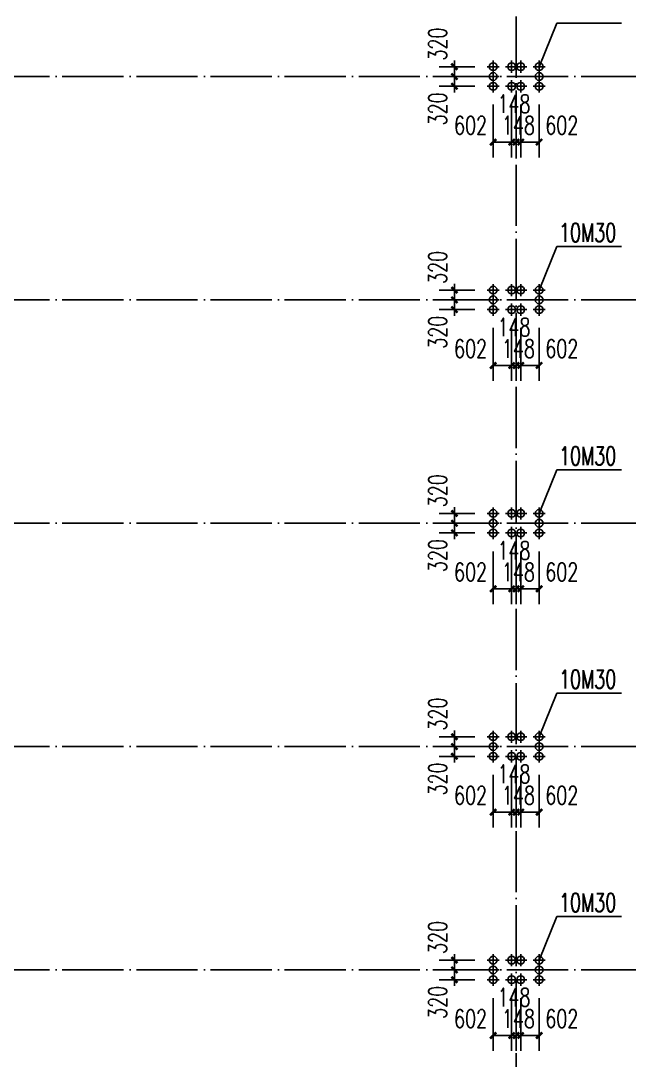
# Model space of a CAD drawing. Extents: x 37237700 to 37865026, y 138877 to 347670.
# Drawn here: x 37437076 to 37456945, y 284592 to 318564 of the extents above; entities that cross this region are included whole.
import ezdxf

# ---------------------------------------------------------------- set-up
doc = ezdxf.new("R2010")
doc.units = 0
doc.header["$LTSCALE"] = 1000
doc.header["$MEASUREMENT"] = 0
for name, pattern in [('ACAD_ISO04W100', [30.5, 24, -3, 0.5, -3]), ('CENTER', [2, 1.25, -0.25, 0.25, -0.25]), ('DOTE', [2.42, 2, -0.2, 0.02, -0.2])]:
    doc.linetypes.add(name, pattern=pattern)
doc.layers.get('0').update_dxf_attribs({"linetype": 'CONTINUOUS'})
doc.layers.get('DEFPOINTS').update_dxf_attribs({"linetype": 'CONTINUOUS'})
for name, color, linetype in [('DOTE', 1, 'ACAD_ISO04W100'), ('PUB_DIM', 3, 'CONTINUOUS'), ('PUB_TEXT', 7, 'CONTINUOUS'), ('ROOF', 7, 'CONTINUOUS'), ('中心线', 9, 'CENTER'), ('锚栓', 6, 'CONTINUOUS')]:
    doc.layers.add(name, color=color, linetype=linetype)
doc.styles.add('_TCH_DIM_T3', font='SIMPLEX', dxfattribs={"width": 0.705882, "bigfont": 'GBCBIG'})
doc.styles.add('character', font='romans.shx', dxfattribs={"width": 0.618, "bigfont": 'gbhzfs.shx'})
doc.dimstyles.new('_TCH_ARCH&&200', dxfattribs={"dimtxt": 595, "dimasz": 200, "dimexe": 500, "dimexo": 600, "dimgap": 252.5, "dimtad": 1, "dimdec": 0, "dimzin": 0, "dimdsep": 46, "dimtxsty": '_TCH_DIM_T3', "dimblk": 'ARCHTICK', "dimcen": 0.09, "dimclrt": 7, "dimazin": 2, "dimtfac": 1, "dimtdec": 0, "dimtix": 1, "dimtmove": 2, "dimatfit": 3, "dimfxl": 1, "dimtolj": 1, "dimtzin": 0, "dimarcsym": 0})

# ---------------------------------------------------------------- blocks, each defined once
blk = doc.blocks.new('m')
at = {"layer": '锚栓'}
for p, q in [((2858688, 836885), (2858688, 836290)), ((2858390, 836587), (2858985, 836587))]:
    blk.add_line(p, q, dxfattribs=at)
blk.add_circle((2858688, 836587), 189, dxfattribs=at)
blk = doc.blocks.new('_ArchTick')
at = {"color": 0, "linetype": 'ByBlock', "const_width": 0.4}
blk.add_lwpolyline([(-0.5, -0.5), (0.5, 0.5)], dxfattribs=at)
blk = doc.blocks.new('*D1573')
at = {"layer": 'DEFPOINTS', "color": 0}
for p in [(37453402, 316423), (37454004, 316423), (37454004, 314599)]:
    blk.add_point(p, dxfattribs=at)
at = {"layer": 'PUB_DIM', "color": 0, "lineweight": -2}
for p, q in [((37453402, 315823), (37453402, 314099)), ((37454004, 315823), (37454004, 314099)), ((37453402, 314599), (37454004, 314599))]:
    blk.add_line(p, q, dxfattribs=at)
at = {"layer": 'PUB_DIM', "color": 0, "lineweight": -2, "xscale": 200, "yscale": 200, "zscale": 200, "rotation": 180}
blk.add_blockref('_ArchTick', (37453402, 314599), dxfattribs=at)
at = {"layer": 'PUB_DIM', "color": 0, "lineweight": -2, "xscale": 200, "yscale": 200, "zscale": 200}
blk.add_blockref('_ArchTick', (37454004, 314599), dxfattribs=at)
at = {"layer": 'PUB_DIM', "color": 7, "insert": (37454744, 315149), "char_height": 595, "attachment_point": 5, "style": '_TCH_DIM_T3'}
blk.add_mtext('\\A1;602', dxfattribs=at)
blk = doc.blocks.new('*D1574')
at = {"layer": 'DEFPOINTS', "color": 0}
for p in [(37453254, 316423), (37453402, 316423), (37453402, 314599)]:
    blk.add_point(p, dxfattribs=at)
at = {"layer": 'PUB_DIM', "color": 0, "lineweight": -2}
for p, q in [((37453254, 315823), (37453254, 314099)), ((37453402, 315823), (37453402, 314099)), ((37453254, 314599), (37453054, 314599)), ((37453254, 314599), (37453402, 314599)), ((37453402, 314599), (37453602, 314599))]:
    blk.add_line(p, q, dxfattribs=at)
at = {"layer": 'PUB_DIM', "color": 0, "lineweight": -2, "xscale": 200, "yscale": 200, "zscale": 200}
blk.add_blockref('_ArchTick', (37453254, 314599), dxfattribs=at)
at = {"layer": 'PUB_DIM', "color": 0, "lineweight": -2, "xscale": 200, "yscale": 200, "zscale": 200, "rotation": 180}
blk.add_blockref('_ArchTick', (37453402, 314599), dxfattribs=at)
at = {"layer": 'PUB_DIM', "color": 7, "insert": (37453328, 315149), "char_height": 595, "attachment_point": 5, "style": '_TCH_DIM_T3'}
blk.add_mtext('\\A1;148', dxfattribs=at)
blk = doc.blocks.new('*D1575')
at = {"layer": 'DEFPOINTS', "color": 0}
for p in [(37453106, 316423), (37453254, 316423), (37453254, 314599)]:
    blk.add_point(p, dxfattribs=at)
at = {"layer": 'PUB_DIM', "color": 0, "lineweight": -2}
for p, q in [((37453106, 315823), (37453106, 314099)), ((37453254, 315823), (37453254, 314099)), ((37453106, 314599), (37452906, 314599)), ((37453106, 314599), (37453254, 314599)), ((37453254, 314599), (37453454, 314599))]:
    blk.add_line(p, q, dxfattribs=at)
at = {"layer": 'PUB_DIM', "color": 0, "lineweight": -2, "xscale": 200, "yscale": 200, "zscale": 200}
blk.add_blockref('_ArchTick', (37453106, 314599), dxfattribs=at)
at = {"layer": 'PUB_DIM', "color": 0, "lineweight": -2, "xscale": 200, "yscale": 200, "zscale": 200, "rotation": 180}
blk.add_blockref('_ArchTick', (37453254, 314599), dxfattribs=at)
at = {"layer": 'PUB_DIM', "color": 7, "insert": (37453180, 315849), "char_height": 595, "attachment_point": 5, "style": '_TCH_DIM_T3'}
blk.add_mtext('\\A1;148', dxfattribs=at)
blk = doc.blocks.new('*D1576')
at = {"layer": 'DEFPOINTS', "color": 0}
for p in [(37452504, 316423), (37453106, 316423), (37453106, 314599)]:
    blk.add_point(p, dxfattribs=at)
at = {"layer": 'PUB_DIM', "color": 0, "lineweight": -2}
for p, q in [((37452504, 315823), (37452504, 314099)), ((37453106, 315823), (37453106, 314099)), ((37452504, 314599), (37453106, 314599))]:
    blk.add_line(p, q, dxfattribs=at)
at = {"layer": 'PUB_DIM', "color": 0, "lineweight": -2, "xscale": 200, "yscale": 200, "zscale": 200, "rotation": 180}
blk.add_blockref('_ArchTick', (37452504, 314599), dxfattribs=at)
at = {"layer": 'PUB_DIM', "color": 0, "lineweight": -2, "xscale": 200, "yscale": 200, "zscale": 200}
blk.add_blockref('_ArchTick', (37453106, 314599), dxfattribs=at)
at = {"layer": 'PUB_DIM', "color": 7, "insert": (37451764, 315149), "char_height": 595, "attachment_point": 5, "style": '_TCH_DIM_T3'}
blk.add_mtext('\\A1;602', dxfattribs=at)
blk = doc.blocks.new('*D1581')
at = {"layer": 'DEFPOINTS', "color": 0}
for p in [(37451237, 316743), (37452504, 316743), (37452504, 316423)]:
    blk.add_point(p, dxfattribs=at)
at = {"layer": 'PUB_DIM', "color": 0, "lineweight": -2}
for p, q in [((37451904, 316743), (37450737, 316743)), ((37451237, 316743), (37451237, 316943)), ((37451237, 316423), (37451237, 316743)), ((37451904, 316423), (37450737, 316423)), ((37451237, 316423), (37451237, 316223))]:
    blk.add_line(p, q, dxfattribs=at)
at = {"layer": 'PUB_DIM', "color": 0, "lineweight": -2, "xscale": 200, "yscale": 200, "zscale": 200}
for p, rotation in [((37451237, 316743), 270), ((37451237, 316423), 90)]:
    blk.add_blockref('_ArchTick', p, dxfattribs=dict(at, rotation=rotation))
at = {"layer": 'PUB_DIM', "color": 7, "insert": (37450687, 315683), "char_height": 595, "attachment_point": 5, "rotation": 90, "style": '_TCH_DIM_T3'}
blk.add_mtext('\\A1;320', dxfattribs=at)
blk = doc.blocks.new('*D1582')
at = {"layer": 'DEFPOINTS', "color": 0}
for p in [(37451237, 317063), (37452504, 317063), (37452504, 316743)]:
    blk.add_point(p, dxfattribs=at)
at = {"layer": 'PUB_DIM', "color": 0, "lineweight": -2}
for p, q in [((37451904, 317063), (37450737, 317063)), ((37451237, 317063), (37451237, 317263)), ((37451237, 316743), (37451237, 317063)), ((37451904, 316743), (37450737, 316743)), ((37451237, 316743), (37451237, 316543))]:
    blk.add_line(p, q, dxfattribs=at)
at = {"layer": 'PUB_DIM', "color": 0, "lineweight": -2, "xscale": 200, "yscale": 200, "zscale": 200}
for p, rotation in [((37451237, 317063), 270), ((37451237, 316743), 90)]:
    blk.add_blockref('_ArchTick', p, dxfattribs=dict(at, rotation=rotation))
at = {"layer": 'PUB_DIM', "color": 7, "insert": (37450687, 317803), "char_height": 595, "attachment_point": 5, "rotation": 90, "style": '_TCH_DIM_T3'}
blk.add_mtext('\\A1;320', dxfattribs=at)
blk = doc.blocks.new('*D1591')
at = {"layer": 'DEFPOINTS', "color": 0}
for p in [(37453402, 309123), (37454004, 309123), (37454004, 307299)]:
    blk.add_point(p, dxfattribs=at)
at = {"layer": 'PUB_DIM', "color": 0, "lineweight": -2}
for p, q in [((37453402, 308523), (37453402, 306799)), ((37454004, 308523), (37454004, 306799)), ((37453402, 307299), (37454004, 307299))]:
    blk.add_line(p, q, dxfattribs=at)
at = {"layer": 'PUB_DIM', "color": 0, "lineweight": -2, "xscale": 200, "yscale": 200, "zscale": 200, "rotation": 180}
blk.add_blockref('_ArchTick', (37453402, 307299), dxfattribs=at)
at = {"layer": 'PUB_DIM', "color": 0, "lineweight": -2, "xscale": 200, "yscale": 200, "zscale": 200}
blk.add_blockref('_ArchTick', (37454004, 307299), dxfattribs=at)
at = {"layer": 'PUB_DIM', "color": 7, "insert": (37454744, 307849), "char_height": 595, "attachment_point": 5, "style": '_TCH_DIM_T3'}
blk.add_mtext('\\A1;602', dxfattribs=at)
blk = doc.blocks.new('*D1592')
at = {"layer": 'DEFPOINTS', "color": 0}
for p in [(37453254, 309123), (37453402, 309123), (37453402, 307299)]:
    blk.add_point(p, dxfattribs=at)
at = {"layer": 'PUB_DIM', "color": 0, "lineweight": -2}
for p, q in [((37453254, 308523), (37453254, 306799)), ((37453402, 308523), (37453402, 306799)), ((37453254, 307299), (37453054, 307299)), ((37453254, 307299), (37453402, 307299)), ((37453402, 307299), (37453602, 307299))]:
    blk.add_line(p, q, dxfattribs=at)
at = {"layer": 'PUB_DIM', "color": 0, "lineweight": -2, "xscale": 200, "yscale": 200, "zscale": 200}
blk.add_blockref('_ArchTick', (37453254, 307299), dxfattribs=at)
at = {"layer": 'PUB_DIM', "color": 0, "lineweight": -2, "xscale": 200, "yscale": 200, "zscale": 200, "rotation": 180}
blk.add_blockref('_ArchTick', (37453402, 307299), dxfattribs=at)
at = {"layer": 'PUB_DIM', "color": 7, "insert": (37453328, 307849), "char_height": 595, "attachment_point": 5, "style": '_TCH_DIM_T3'}
blk.add_mtext('\\A1;148', dxfattribs=at)
blk = doc.blocks.new('*D1593')
at = {"layer": 'DEFPOINTS', "color": 0}
for p in [(37453106, 309123), (37453254, 309123), (37453254, 307299)]:
    blk.add_point(p, dxfattribs=at)
at = {"layer": 'PUB_DIM', "color": 0, "lineweight": -2}
for p, q in [((37453106, 308523), (37453106, 306799)), ((37453254, 308523), (37453254, 306799)), ((37453106, 307299), (37452906, 307299)), ((37453106, 307299), (37453254, 307299)), ((37453254, 307299), (37453454, 307299))]:
    blk.add_line(p, q, dxfattribs=at)
at = {"layer": 'PUB_DIM', "color": 0, "lineweight": -2, "xscale": 200, "yscale": 200, "zscale": 200}
blk.add_blockref('_ArchTick', (37453106, 307299), dxfattribs=at)
at = {"layer": 'PUB_DIM', "color": 0, "lineweight": -2, "xscale": 200, "yscale": 200, "zscale": 200, "rotation": 180}
blk.add_blockref('_ArchTick', (37453254, 307299), dxfattribs=at)
at = {"layer": 'PUB_DIM', "color": 7, "insert": (37453180, 308549), "char_height": 595, "attachment_point": 5, "style": '_TCH_DIM_T3'}
blk.add_mtext('\\A1;148', dxfattribs=at)
blk = doc.blocks.new('*D1594')
at = {"layer": 'DEFPOINTS', "color": 0}
for p in [(37452504, 309123), (37453106, 309123), (37453106, 307299)]:
    blk.add_point(p, dxfattribs=at)
at = {"layer": 'PUB_DIM', "color": 0, "lineweight": -2}
for p, q in [((37452504, 308523), (37452504, 306799)), ((37453106, 308523), (37453106, 306799)), ((37452504, 307299), (37453106, 307299))]:
    blk.add_line(p, q, dxfattribs=at)
at = {"layer": 'PUB_DIM', "color": 0, "lineweight": -2, "xscale": 200, "yscale": 200, "zscale": 200, "rotation": 180}
blk.add_blockref('_ArchTick', (37452504, 307299), dxfattribs=at)
at = {"layer": 'PUB_DIM', "color": 0, "lineweight": -2, "xscale": 200, "yscale": 200, "zscale": 200}
blk.add_blockref('_ArchTick', (37453106, 307299), dxfattribs=at)
at = {"layer": 'PUB_DIM', "color": 7, "insert": (37451764, 307849), "char_height": 595, "attachment_point": 5, "style": '_TCH_DIM_T3'}
blk.add_mtext('\\A1;602', dxfattribs=at)
blk = doc.blocks.new('*D1599')
at = {"layer": 'DEFPOINTS', "color": 0}
for p in [(37451237, 309443), (37452504, 309443), (37452504, 309123)]:
    blk.add_point(p, dxfattribs=at)
at = {"layer": 'PUB_DIM', "color": 0, "lineweight": -2}
for p, q in [((37451237, 309443), (37451237, 309643)), ((37451904, 309443), (37450737, 309443)), ((37451237, 309123), (37451237, 309443)), ((37451904, 309123), (37450737, 309123)), ((37451237, 309123), (37451237, 308923))]:
    blk.add_line(p, q, dxfattribs=at)
at = {"layer": 'PUB_DIM', "color": 0, "lineweight": -2, "xscale": 200, "yscale": 200, "zscale": 200}
for p, rotation in [((37451237, 309443), 270), ((37451237, 309123), 90)]:
    blk.add_blockref('_ArchTick', p, dxfattribs=dict(at, rotation=rotation))
at = {"layer": 'PUB_DIM', "color": 7, "insert": (37450687, 308383), "char_height": 595, "attachment_point": 5, "rotation": 90, "style": '_TCH_DIM_T3'}
blk.add_mtext('\\A1;320', dxfattribs=at)
blk = doc.blocks.new('*D1600')
at = {"layer": 'DEFPOINTS', "color": 0}
for p in [(37451237, 309763), (37452504, 309763), (37452504, 309443)]:
    blk.add_point(p, dxfattribs=at)
at = {"layer": 'PUB_DIM', "color": 0, "lineweight": -2}
for p, q in [((37451237, 309763), (37451237, 309963)), ((37451904, 309763), (37450737, 309763)), ((37451237, 309443), (37451237, 309763)), ((37451904, 309443), (37450737, 309443)), ((37451237, 309443), (37451237, 309243))]:
    blk.add_line(p, q, dxfattribs=at)
at = {"layer": 'PUB_DIM', "color": 0, "lineweight": -2, "xscale": 200, "yscale": 200, "zscale": 200}
for p, rotation in [((37451237, 309763), 270), ((37451237, 309443), 90)]:
    blk.add_blockref('_ArchTick', p, dxfattribs=dict(at, rotation=rotation))
at = {"layer": 'PUB_DIM', "color": 7, "insert": (37450687, 310503), "char_height": 595, "attachment_point": 5, "rotation": 90, "style": '_TCH_DIM_T3'}
blk.add_mtext('\\A1;320', dxfattribs=at)
blk = doc.blocks.new('*D1609')
at = {"layer": 'DEFPOINTS', "color": 0}
for p in [(37453402, 301823), (37454004, 301823), (37454004, 299999)]:
    blk.add_point(p, dxfattribs=at)
at = {"layer": 'PUB_DIM', "color": 0, "lineweight": -2}
for p, q in [((37453402, 301223), (37453402, 299499)), ((37454004, 301223), (37454004, 299499)), ((37453402, 299999), (37454004, 299999))]:
    blk.add_line(p, q, dxfattribs=at)
at = {"layer": 'PUB_DIM', "color": 0, "lineweight": -2, "xscale": 200, "yscale": 200, "zscale": 200, "rotation": 180}
blk.add_blockref('_ArchTick', (37453402, 299999), dxfattribs=at)
at = {"layer": 'PUB_DIM', "color": 0, "lineweight": -2, "xscale": 200, "yscale": 200, "zscale": 200}
blk.add_blockref('_ArchTick', (37454004, 299999), dxfattribs=at)
at = {"layer": 'PUB_DIM', "color": 7, "insert": (37454744, 300549), "char_height": 595, "attachment_point": 5, "style": '_TCH_DIM_T3'}
blk.add_mtext('\\A1;602', dxfattribs=at)
blk = doc.blocks.new('*D1610')
at = {"layer": 'DEFPOINTS', "color": 0}
for p in [(37453254, 301823), (37453402, 301823), (37453402, 299999)]:
    blk.add_point(p, dxfattribs=at)
at = {"layer": 'PUB_DIM', "color": 0, "lineweight": -2}
for p, q in [((37453254, 301223), (37453254, 299499)), ((37453402, 301223), (37453402, 299499)), ((37453254, 299999), (37453054, 299999)), ((37453254, 299999), (37453402, 299999)), ((37453402, 299999), (37453602, 299999))]:
    blk.add_line(p, q, dxfattribs=at)
at = {"layer": 'PUB_DIM', "color": 0, "lineweight": -2, "xscale": 200, "yscale": 200, "zscale": 200}
blk.add_blockref('_ArchTick', (37453254, 299999), dxfattribs=at)
at = {"layer": 'PUB_DIM', "color": 0, "lineweight": -2, "xscale": 200, "yscale": 200, "zscale": 200, "rotation": 180}
blk.add_blockref('_ArchTick', (37453402, 299999), dxfattribs=at)
at = {"layer": 'PUB_DIM', "color": 7, "insert": (37453328, 300549), "char_height": 595, "attachment_point": 5, "style": '_TCH_DIM_T3'}
blk.add_mtext('\\A1;148', dxfattribs=at)
blk = doc.blocks.new('*D1611')
at = {"layer": 'DEFPOINTS', "color": 0}
for p in [(37453106, 301823), (37453254, 301823), (37453254, 299999)]:
    blk.add_point(p, dxfattribs=at)
at = {"layer": 'PUB_DIM', "color": 0, "lineweight": -2}
for p, q in [((37453106, 301223), (37453106, 299499)), ((37453254, 301223), (37453254, 299499)), ((37453106, 299999), (37452906, 299999)), ((37453106, 299999), (37453254, 299999)), ((37453254, 299999), (37453454, 299999))]:
    blk.add_line(p, q, dxfattribs=at)
at = {"layer": 'PUB_DIM', "color": 0, "lineweight": -2, "xscale": 200, "yscale": 200, "zscale": 200}
blk.add_blockref('_ArchTick', (37453106, 299999), dxfattribs=at)
at = {"layer": 'PUB_DIM', "color": 0, "lineweight": -2, "xscale": 200, "yscale": 200, "zscale": 200, "rotation": 180}
blk.add_blockref('_ArchTick', (37453254, 299999), dxfattribs=at)
at = {"layer": 'PUB_DIM', "color": 7, "insert": (37453180, 301249), "char_height": 595, "attachment_point": 5, "style": '_TCH_DIM_T3'}
blk.add_mtext('\\A1;148', dxfattribs=at)
blk = doc.blocks.new('*D1612')
at = {"layer": 'DEFPOINTS', "color": 0}
for p in [(37452504, 301823), (37453106, 301823), (37453106, 299999)]:
    blk.add_point(p, dxfattribs=at)
at = {"layer": 'PUB_DIM', "color": 0, "lineweight": -2}
for p, q in [((37452504, 301223), (37452504, 299499)), ((37453106, 301223), (37453106, 299499)), ((37452504, 299999), (37453106, 299999))]:
    blk.add_line(p, q, dxfattribs=at)
at = {"layer": 'PUB_DIM', "color": 0, "lineweight": -2, "xscale": 200, "yscale": 200, "zscale": 200, "rotation": 180}
blk.add_blockref('_ArchTick', (37452504, 299999), dxfattribs=at)
at = {"layer": 'PUB_DIM', "color": 0, "lineweight": -2, "xscale": 200, "yscale": 200, "zscale": 200}
blk.add_blockref('_ArchTick', (37453106, 299999), dxfattribs=at)
at = {"layer": 'PUB_DIM', "color": 7, "insert": (37451764, 300549), "char_height": 595, "attachment_point": 5, "style": '_TCH_DIM_T3'}
blk.add_mtext('\\A1;602', dxfattribs=at)
blk = doc.blocks.new('*D1617')
at = {"layer": 'DEFPOINTS', "color": 0}
for p in [(37451237, 302143), (37452504, 302143), (37452504, 301823)]:
    blk.add_point(p, dxfattribs=at)
at = {"layer": 'PUB_DIM', "color": 0, "lineweight": -2}
for p, q in [((37451904, 302143), (37450737, 302143)), ((37451237, 302143), (37451237, 302343)), ((37451237, 301823), (37451237, 302143)), ((37451904, 301823), (37450737, 301823)), ((37451237, 301823), (37451237, 301623))]:
    blk.add_line(p, q, dxfattribs=at)
at = {"layer": 'PUB_DIM', "color": 0, "lineweight": -2, "xscale": 200, "yscale": 200, "zscale": 200}
for p, rotation in [((37451237, 302143), 270), ((37451237, 301823), 90)]:
    blk.add_blockref('_ArchTick', p, dxfattribs=dict(at, rotation=rotation))
at = {"layer": 'PUB_DIM', "color": 7, "insert": (37450687, 301083), "char_height": 595, "attachment_point": 5, "rotation": 90, "style": '_TCH_DIM_T3'}
blk.add_mtext('\\A1;320', dxfattribs=at)
blk = doc.blocks.new('*D1618')
at = {"layer": 'DEFPOINTS', "color": 0}
for p in [(37451237, 302463), (37452504, 302463), (37452504, 302143)]:
    blk.add_point(p, dxfattribs=at)
at = {"layer": 'PUB_DIM', "color": 0, "lineweight": -2}
for p, q in [((37451904, 302463), (37450737, 302463)), ((37451237, 302463), (37451237, 302663)), ((37451237, 302143), (37451237, 302463)), ((37451904, 302143), (37450737, 302143)), ((37451237, 302143), (37451237, 301943))]:
    blk.add_line(p, q, dxfattribs=at)
at = {"layer": 'PUB_DIM', "color": 0, "lineweight": -2, "xscale": 200, "yscale": 200, "zscale": 200}
for p, rotation in [((37451237, 302463), 270), ((37451237, 302143), 90)]:
    blk.add_blockref('_ArchTick', p, dxfattribs=dict(at, rotation=rotation))
at = {"layer": 'PUB_DIM', "color": 7, "insert": (37450687, 303203), "char_height": 595, "attachment_point": 5, "rotation": 90, "style": '_TCH_DIM_T3'}
blk.add_mtext('\\A1;320', dxfattribs=at)
blk = doc.blocks.new('*D1627')
at = {"layer": 'DEFPOINTS', "color": 0}
for p in [(37453402, 294523), (37454004, 294523), (37454004, 292699)]:
    blk.add_point(p, dxfattribs=at)
at = {"layer": 'PUB_DIM', "color": 0, "lineweight": -2}
for p, q in [((37453402, 293923), (37453402, 292199)), ((37454004, 293923), (37454004, 292199)), ((37453402, 292699), (37454004, 292699))]:
    blk.add_line(p, q, dxfattribs=at)
at = {"layer": 'PUB_DIM', "color": 0, "lineweight": -2, "xscale": 200, "yscale": 200, "zscale": 200, "rotation": 180}
blk.add_blockref('_ArchTick', (37453402, 292699), dxfattribs=at)
at = {"layer": 'PUB_DIM', "color": 0, "lineweight": -2, "xscale": 200, "yscale": 200, "zscale": 200}
blk.add_blockref('_ArchTick', (37454004, 292699), dxfattribs=at)
at = {"layer": 'PUB_DIM', "color": 7, "insert": (37454744, 293249), "char_height": 595, "attachment_point": 5, "style": '_TCH_DIM_T3'}
blk.add_mtext('\\A1;602', dxfattribs=at)
blk = doc.blocks.new('*D1628')
at = {"layer": 'DEFPOINTS', "color": 0}
for p in [(37453254, 294523), (37453402, 294523), (37453402, 292699)]:
    blk.add_point(p, dxfattribs=at)
at = {"layer": 'PUB_DIM', "color": 0, "lineweight": -2}
for p, q in [((37453254, 293923), (37453254, 292199)), ((37453402, 293923), (37453402, 292199)), ((37453254, 292699), (37453054, 292699)), ((37453254, 292699), (37453402, 292699)), ((37453402, 292699), (37453602, 292699))]:
    blk.add_line(p, q, dxfattribs=at)
at = {"layer": 'PUB_DIM', "color": 0, "lineweight": -2, "xscale": 200, "yscale": 200, "zscale": 200}
blk.add_blockref('_ArchTick', (37453254, 292699), dxfattribs=at)
at = {"layer": 'PUB_DIM', "color": 0, "lineweight": -2, "xscale": 200, "yscale": 200, "zscale": 200, "rotation": 180}
blk.add_blockref('_ArchTick', (37453402, 292699), dxfattribs=at)
at = {"layer": 'PUB_DIM', "color": 7, "insert": (37453328, 293249), "char_height": 595, "attachment_point": 5, "style": '_TCH_DIM_T3'}
blk.add_mtext('\\A1;148', dxfattribs=at)
blk = doc.blocks.new('*D1629')
at = {"layer": 'DEFPOINTS', "color": 0}
for p in [(37453106, 294523), (37453254, 294523), (37453254, 292699)]:
    blk.add_point(p, dxfattribs=at)
at = {"layer": 'PUB_DIM', "color": 0, "lineweight": -2}
for p, q in [((37453106, 293923), (37453106, 292199)), ((37453254, 293923), (37453254, 292199)), ((37453106, 292699), (37452906, 292699)), ((37453106, 292699), (37453254, 292699)), ((37453254, 292699), (37453454, 292699))]:
    blk.add_line(p, q, dxfattribs=at)
at = {"layer": 'PUB_DIM', "color": 0, "lineweight": -2, "xscale": 200, "yscale": 200, "zscale": 200}
blk.add_blockref('_ArchTick', (37453106, 292699), dxfattribs=at)
at = {"layer": 'PUB_DIM', "color": 0, "lineweight": -2, "xscale": 200, "yscale": 200, "zscale": 200, "rotation": 180}
blk.add_blockref('_ArchTick', (37453254, 292699), dxfattribs=at)
at = {"layer": 'PUB_DIM', "color": 7, "insert": (37453180, 293949), "char_height": 595, "attachment_point": 5, "style": '_TCH_DIM_T3'}
blk.add_mtext('\\A1;148', dxfattribs=at)
blk = doc.blocks.new('*D1630')
at = {"layer": 'DEFPOINTS', "color": 0}
for p in [(37452504, 294523), (37453106, 294523), (37453106, 292699)]:
    blk.add_point(p, dxfattribs=at)
at = {"layer": 'PUB_DIM', "color": 0, "lineweight": -2}
for p, q in [((37452504, 293923), (37452504, 292199)), ((37453106, 293923), (37453106, 292199)), ((37452504, 292699), (37453106, 292699))]:
    blk.add_line(p, q, dxfattribs=at)
at = {"layer": 'PUB_DIM', "color": 0, "lineweight": -2, "xscale": 200, "yscale": 200, "zscale": 200, "rotation": 180}
blk.add_blockref('_ArchTick', (37452504, 292699), dxfattribs=at)
at = {"layer": 'PUB_DIM', "color": 0, "lineweight": -2, "xscale": 200, "yscale": 200, "zscale": 200}
blk.add_blockref('_ArchTick', (37453106, 292699), dxfattribs=at)
at = {"layer": 'PUB_DIM', "color": 7, "insert": (37451764, 293249), "char_height": 595, "attachment_point": 5, "style": '_TCH_DIM_T3'}
blk.add_mtext('\\A1;602', dxfattribs=at)
blk = doc.blocks.new('*D1635')
at = {"layer": 'DEFPOINTS', "color": 0}
for p in [(37451237, 294843), (37452504, 294843), (37452504, 294523)]:
    blk.add_point(p, dxfattribs=at)
at = {"layer": 'PUB_DIM', "color": 0, "lineweight": -2}
for p, q in [((37451237, 294843), (37451237, 295043)), ((37451904, 294843), (37450737, 294843)), ((37451237, 294523), (37451237, 294843)), ((37451904, 294523), (37450737, 294523)), ((37451237, 294523), (37451237, 294323))]:
    blk.add_line(p, q, dxfattribs=at)
at = {"layer": 'PUB_DIM', "color": 0, "lineweight": -2, "xscale": 200, "yscale": 200, "zscale": 200}
for p, rotation in [((37451237, 294843), 270), ((37451237, 294523), 90)]:
    blk.add_blockref('_ArchTick', p, dxfattribs=dict(at, rotation=rotation))
at = {"layer": 'PUB_DIM', "color": 7, "insert": (37450687, 293783), "char_height": 595, "attachment_point": 5, "rotation": 90, "style": '_TCH_DIM_T3'}
blk.add_mtext('\\A1;320', dxfattribs=at)
blk = doc.blocks.new('*D1636')
at = {"layer": 'DEFPOINTS', "color": 0}
for p in [(37451237, 295163), (37452504, 295163), (37452504, 294843)]:
    blk.add_point(p, dxfattribs=at)
at = {"layer": 'PUB_DIM', "color": 0, "lineweight": -2}
for p, q in [((37451237, 295163), (37451237, 295363)), ((37451904, 295163), (37450737, 295163)), ((37451237, 294843), (37451237, 295163)), ((37451904, 294843), (37450737, 294843)), ((37451237, 294843), (37451237, 294643))]:
    blk.add_line(p, q, dxfattribs=at)
at = {"layer": 'PUB_DIM', "color": 0, "lineweight": -2, "xscale": 200, "yscale": 200, "zscale": 200}
for p, rotation in [((37451237, 295163), 270), ((37451237, 294843), 90)]:
    blk.add_blockref('_ArchTick', p, dxfattribs=dict(at, rotation=rotation))
at = {"layer": 'PUB_DIM', "color": 7, "insert": (37450687, 295903), "char_height": 595, "attachment_point": 5, "rotation": 90, "style": '_TCH_DIM_T3'}
blk.add_mtext('\\A1;320', dxfattribs=at)
blk = doc.blocks.new('*D1645')
at = {"layer": 'DEFPOINTS', "color": 0}
for p in [(37453402, 287223), (37454004, 287223), (37454004, 285399)]:
    blk.add_point(p, dxfattribs=at)
at = {"layer": 'PUB_DIM', "color": 0, "lineweight": -2}
for p, q in [((37453402, 286623), (37453402, 284899)), ((37454004, 286623), (37454004, 284899)), ((37453402, 285399), (37454004, 285399))]:
    blk.add_line(p, q, dxfattribs=at)
at = {"layer": 'PUB_DIM', "color": 0, "lineweight": -2, "xscale": 200, "yscale": 200, "zscale": 200, "rotation": 180}
blk.add_blockref('_ArchTick', (37453402, 285399), dxfattribs=at)
at = {"layer": 'PUB_DIM', "color": 0, "lineweight": -2, "xscale": 200, "yscale": 200, "zscale": 200}
blk.add_blockref('_ArchTick', (37454004, 285399), dxfattribs=at)
at = {"layer": 'PUB_DIM', "color": 7, "insert": (37454744, 285949), "char_height": 595, "attachment_point": 5, "style": '_TCH_DIM_T3'}
blk.add_mtext('\\A1;602', dxfattribs=at)
blk = doc.blocks.new('*D1646')
at = {"layer": 'DEFPOINTS', "color": 0}
for p in [(37453254, 287223), (37453402, 287223), (37453402, 285399)]:
    blk.add_point(p, dxfattribs=at)
at = {"layer": 'PUB_DIM', "color": 0, "lineweight": -2}
for p, q in [((37453254, 286623), (37453254, 284899)), ((37453402, 286623), (37453402, 284899)), ((37453254, 285399), (37453054, 285399)), ((37453254, 285399), (37453402, 285399)), ((37453402, 285399), (37453602, 285399))]:
    blk.add_line(p, q, dxfattribs=at)
at = {"layer": 'PUB_DIM', "color": 0, "lineweight": -2, "xscale": 200, "yscale": 200, "zscale": 200}
blk.add_blockref('_ArchTick', (37453254, 285399), dxfattribs=at)
at = {"layer": 'PUB_DIM', "color": 0, "lineweight": -2, "xscale": 200, "yscale": 200, "zscale": 200, "rotation": 180}
blk.add_blockref('_ArchTick', (37453402, 285399), dxfattribs=at)
at = {"layer": 'PUB_DIM', "color": 7, "insert": (37453328, 285949), "char_height": 595, "attachment_point": 5, "style": '_TCH_DIM_T3'}
blk.add_mtext('\\A1;148', dxfattribs=at)
blk = doc.blocks.new('*D1647')
at = {"layer": 'DEFPOINTS', "color": 0}
for p in [(37453106, 287223), (37453254, 287223), (37453254, 285399)]:
    blk.add_point(p, dxfattribs=at)
at = {"layer": 'PUB_DIM', "color": 0, "lineweight": -2}
for p, q in [((37453106, 286623), (37453106, 284899)), ((37453254, 286623), (37453254, 284899)), ((37453106, 285399), (37452906, 285399)), ((37453106, 285399), (37453254, 285399)), ((37453254, 285399), (37453454, 285399))]:
    blk.add_line(p, q, dxfattribs=at)
at = {"layer": 'PUB_DIM', "color": 0, "lineweight": -2, "xscale": 200, "yscale": 200, "zscale": 200}
blk.add_blockref('_ArchTick', (37453106, 285399), dxfattribs=at)
at = {"layer": 'PUB_DIM', "color": 0, "lineweight": -2, "xscale": 200, "yscale": 200, "zscale": 200, "rotation": 180}
blk.add_blockref('_ArchTick', (37453254, 285399), dxfattribs=at)
at = {"layer": 'PUB_DIM', "color": 7, "insert": (37453180, 286649), "char_height": 595, "attachment_point": 5, "style": '_TCH_DIM_T3'}
blk.add_mtext('\\A1;148', dxfattribs=at)
blk = doc.blocks.new('*D1648')
at = {"layer": 'DEFPOINTS', "color": 0}
for p in [(37452504, 287223), (37453106, 287223), (37453106, 285399)]:
    blk.add_point(p, dxfattribs=at)
at = {"layer": 'PUB_DIM', "color": 0, "lineweight": -2}
for p, q in [((37452504, 286623), (37452504, 284899)), ((37453106, 286623), (37453106, 284899)), ((37452504, 285399), (37453106, 285399))]:
    blk.add_line(p, q, dxfattribs=at)
at = {"layer": 'PUB_DIM', "color": 0, "lineweight": -2, "xscale": 200, "yscale": 200, "zscale": 200, "rotation": 180}
blk.add_blockref('_ArchTick', (37452504, 285399), dxfattribs=at)
at = {"layer": 'PUB_DIM', "color": 0, "lineweight": -2, "xscale": 200, "yscale": 200, "zscale": 200}
blk.add_blockref('_ArchTick', (37453106, 285399), dxfattribs=at)
at = {"layer": 'PUB_DIM', "color": 7, "insert": (37451764, 285949), "char_height": 595, "attachment_point": 5, "style": '_TCH_DIM_T3'}
blk.add_mtext('\\A1;602', dxfattribs=at)
blk = doc.blocks.new('*D1653')
at = {"layer": 'DEFPOINTS', "color": 0}
for p in [(37451237, 287543), (37452504, 287543), (37452504, 287223)]:
    blk.add_point(p, dxfattribs=at)
at = {"layer": 'PUB_DIM', "color": 0, "lineweight": -2}
for p, q in [((37451237, 287543), (37451237, 287743)), ((37451904, 287543), (37450737, 287543)), ((37451237, 287223), (37451237, 287543)), ((37451904, 287223), (37450737, 287223)), ((37451237, 287223), (37451237, 287023))]:
    blk.add_line(p, q, dxfattribs=at)
at = {"layer": 'PUB_DIM', "color": 0, "lineweight": -2, "xscale": 200, "yscale": 200, "zscale": 200}
for p, rotation in [((37451237, 287543), 270), ((37451237, 287223), 90)]:
    blk.add_blockref('_ArchTick', p, dxfattribs=dict(at, rotation=rotation))
at = {"layer": 'PUB_DIM', "color": 7, "insert": (37450687, 286483), "char_height": 595, "attachment_point": 5, "rotation": 90, "style": '_TCH_DIM_T3'}
blk.add_mtext('\\A1;320', dxfattribs=at)
blk = doc.blocks.new('*D1654')
at = {"layer": 'DEFPOINTS', "color": 0}
for p in [(37451237, 287863), (37452504, 287863), (37452504, 287543)]:
    blk.add_point(p, dxfattribs=at)
at = {"layer": 'PUB_DIM', "color": 0, "lineweight": -2}
for p, q in [((37451904, 287863), (37450737, 287863)), ((37451237, 287863), (37451237, 288063)), ((37451237, 287543), (37451237, 287863)), ((37451904, 287543), (37450737, 287543)), ((37451237, 287543), (37451237, 287343))]:
    blk.add_line(p, q, dxfattribs=at)
at = {"layer": 'PUB_DIM', "color": 0, "lineweight": -2, "xscale": 200, "yscale": 200, "zscale": 200}
for p, rotation in [((37451237, 287863), 270), ((37451237, 287543), 90)]:
    blk.add_blockref('_ArchTick', p, dxfattribs=dict(at, rotation=rotation))
at = {"layer": 'PUB_DIM', "color": 7, "insert": (37450687, 288603), "char_height": 595, "attachment_point": 5, "rotation": 90, "style": '_TCH_DIM_T3'}
blk.add_mtext('\\A1;320', dxfattribs=at)

msp = doc.modelspace()

# ---------------------------------------------------------------- linework, layer by layer
at = {"layer": 'DOTE', "linetype": 'DOTE'}
for p, q in [((37453253.9, 333220.2), (37453253.9, 256309.1)), ((37481571.1, 316742.8), (37425219.9, 316742.8)), ((37481571.1, 309442.8), (37425219.9, 309442.8)), ((37481571.1, 302142.8), (37425219.9, 302142.8)), ((37481571.1, 294842.8), (37425219.9, 294842.8)), ((37481571.1, 287542.8), (37425219.9, 287542.8))]:
    msp.add_line(p, q, dxfattribs=at)
at = {"layer": '中心线', "linetype": 'ByBlock', "ltscale": 1.875}
for p, q in [((37454003.9, 317062.8), (37454577.4, 318484.4)), ((37456692.7, 318484.4), (37454577.4, 318484.4)), ((37454003.9, 309762.8), (37454577.4, 311184.4)), ((37456692.7, 311184.4), (37454577.4, 311184.4)), ((37454003.9, 302462.8), (37454577.4, 303884.4)), ((37456692.7, 303884.4), (37454577.4, 303884.4)), ((37454003.9, 295162.8), (37454577.4, 296584.4)), ((37456692.7, 296584.4), (37454577.4, 296584.4)), ((37454003.9, 287862.8), (37454577.4, 289284.4)), ((37456692.7, 289284.4), (37454577.4, 289284.4))]:
    msp.add_line(p, q, dxfattribs=at)

# ---------------------------------------------------------------- block references
at = {"layer": 'ROOF', "xscale": 0.6666666716337204, "yscale": 0.6666666716337204, "zscale": 0.6666666716337204, "rotation": 180}
for p in [(39358295.8, 874787.6), (39358897.8, 874787.6), (39359193.8, 874787.6), (39359795.8, 874787.6), (39358295.8, 874467.6), (39358295.8, 874147.6), (39358897.8, 874147.6), (39359193.8, 874147.6), (39359795.8, 874467.6), (39359795.8, 874147.6), (39358295.8, 867487.6), (39358897.8, 867487.6), (39359193.8, 867487.6), (39359795.8, 867487.6), (39358295.8, 867167.6), (39359795.8, 867167.6), (39358295.8, 866847.6), (39358897.8, 866847.6), (39359193.8, 866847.6), (39359795.8, 866847.6), (39358295.8, 860187.6), (39358897.8, 860187.6), (39359193.8, 860187.6), (39359795.8, 860187.6), (39358295.8, 859867.6), (39358295.8, 859547.6), (39358897.8, 859547.6), (39359193.8, 859547.6), (39359795.8, 859867.6), (39359795.8, 859547.6), (39358295.8, 852887.6), (39358897.8, 852887.6), (39359193.8, 852887.6), (39359795.8, 852887.6), (39358295.8, 852567.6), (39359795.8, 852567.6), (39358295.8, 852247.6), (39358897.8, 852247.6), (39359193.8, 852247.6), (39359795.8, 852247.6), (39358295.8, 845587.6), (39358897.8, 845587.6), (39359193.8, 845587.6), (39359795.8, 845587.6), (39358295.8, 845267.6), (39358295.8, 844947.6), (39358897.8, 844947.6), (39359193.8, 844947.6), (39359795.8, 845267.6), (39359795.8, 844947.6)]:
    msp.add_blockref('m', p, dxfattribs=at)

# ---------------------------------------------------------------- texts
at = {"layer": 'PUB_TEXT', "color": 7, "lineweight": -3, "style": 'character', "width": 0.7}
for p in [(37454651.1, 311342.8), (37454651.1, 304042.8), (37454651.1, 296742.8), (37454651.1, 289442.8)]:
    msp.add_text('10M30', height=600, dxfattribs=at).set_placement(p)

# ---------------------------------------------------------------- dimensions: what is measured, and where the dimension line sits
at = {"layer": 'PUB_DIM'}
for base, p1, p2, angle, picture, middle in [((37451237.3, 317062.8), (37452503.9, 316742.8), (37452503.9, 317062.8), 90, '*D1582', (37450687.3, 317802.8)), ((37451237.3, 316742.8), (37452503.9, 316422.8), (37452503.9, 316742.8), 90, '*D1581', (37450687.3, 315682.8)), ((37453105.9, 314598.8), (37452503.9, 316422.8), (37453105.9, 316422.8), 0, '*D1576', (37451763.9, 315148.8)), ((37453253.9, 314598.8), (37453105.9, 316422.8), (37453253.9, 316422.8), 0, '*D1575', (37453179.9, 315848.8)), ((37454003.9, 314598.8), (37453401.9, 316422.8), (37454003.9, 316422.8), 0, '*D1573', (37454743.9, 315148.8)), ((37451237.3, 309762.8), (37452503.9, 309442.8), (37452503.9, 309762.8), 90, '*D1600', (37450687.3, 310502.8)), ((37451237.3, 309442.8), (37452503.9, 309122.8), (37452503.9, 309442.8), 90, '*D1599', (37450687.3, 308382.8)), ((37453105.9, 307298.8), (37452503.9, 309122.8), (37453105.9, 309122.8), 0, '*D1594', (37451763.9, 307848.8)), ((37453253.9, 307298.8), (37453105.9, 309122.8), (37453253.9, 309122.8), 0, '*D1593', (37453179.9, 308548.8)), ((37454003.9, 307298.8), (37453401.9, 309122.8), (37454003.9, 309122.8), 0, '*D1591', (37454743.9, 307848.8)), ((37451237.3, 302462.8), (37452503.9, 302142.8), (37452503.9, 302462.8), 90, '*D1618', (37450687.3, 303202.8)), ((37451237.3, 302142.8), (37452503.9, 301822.8), (37452503.9, 302142.8), 90, '*D1617', (37450687.3, 301082.8)), ((37453105.9, 299998.8), (37452503.9, 301822.8), (37453105.9, 301822.8), 0, '*D1612', (37451763.9, 300548.8)), ((37453253.9, 299998.8), (37453105.9, 301822.8), (37453253.9, 301822.8), 0, '*D1611', (37453179.9, 301248.8)), ((37454003.9, 299998.8), (37453401.9, 301822.8), (37454003.9, 301822.8), 0, '*D1609', (37454743.9, 300548.8)), ((37451237.3, 295162.8), (37452503.9, 294842.8), (37452503.9, 295162.8), 90, '*D1636', (37450687.3, 295902.8)), ((37451237.3, 294842.8), (37452503.9, 294522.8), (37452503.9, 294842.8), 90, '*D1635', (37450687.3, 293782.8)), ((37453105.9, 292698.8), (37452503.9, 294522.8), (37453105.9, 294522.8), 0, '*D1630', (37451763.9, 293248.8)), ((37453253.9, 292698.8), (37453105.9, 294522.8), (37453253.9, 294522.8), 0, '*D1629', (37453179.9, 293948.8)), ((37454003.9, 292698.8), (37453401.9, 294522.8), (37454003.9, 294522.8), 0, '*D1627', (37454743.9, 293248.8)), ((37451237.3, 287862.8), (37452503.9, 287542.8), (37452503.9, 287862.8), 90, '*D1654', (37450687.3, 288602.8)), ((37451237.3, 287542.8), (37452503.9, 287222.8), (37452503.9, 287542.8), 90, '*D1653', (37450687.3, 286482.8)), ((37453105.9, 285398.8), (37452503.9, 287222.8), (37453105.9, 287222.8), 0, '*D1648', (37451763.9, 285948.8)), ((37453253.9, 285398.8), (37453105.9, 287222.8), (37453253.9, 287222.8), 0, '*D1647', (37453179.9, 286648.8)), ((37454003.9, 285398.8), (37453401.9, 287222.8), (37454003.9, 287222.8), 0, '*D1645', (37454743.9, 285948.8))]:
    dim = msp.add_linear_dim(base=base, p1=p1, p2=p2, angle=angle, dimstyle='_TCH_ARCH&&200', dxfattribs=at)
    dim.commit()
    dim.dimension.update_dxf_attribs({"geometry": picture, "text_midpoint": middle, "dimtype": 129})
for p1, p2, picture, middle in [((37453253.9, 316422.8), (37453401.9, 316422.8), '*D1574', (37453327.9, 315148.8)), ((37453253.9, 309122.8), (37453401.9, 309122.8), '*D1592', (37453327.9, 307848.8)), ((37453253.9, 301822.8), (37453401.9, 301822.8), '*D1610', (37453327.9, 300548.8)), ((37453253.9, 294522.8), (37453401.9, 294522.8), '*D1628', (37453327.9, 293248.8)), ((37453253.9, 287222.8), (37453401.9, 287222.8), '*D1646', (37453327.9, 285948.8))]:
    dim = msp.add_aligned_dim(p1=p1, p2=p2, distance=-1824, dimstyle='_TCH_ARCH&&200', dxfattribs=at)
    dim.commit()
    dim.dimension.update_dxf_attribs({"geometry": picture, "text_midpoint": middle})

doc.saveas('drawing.dxf')
